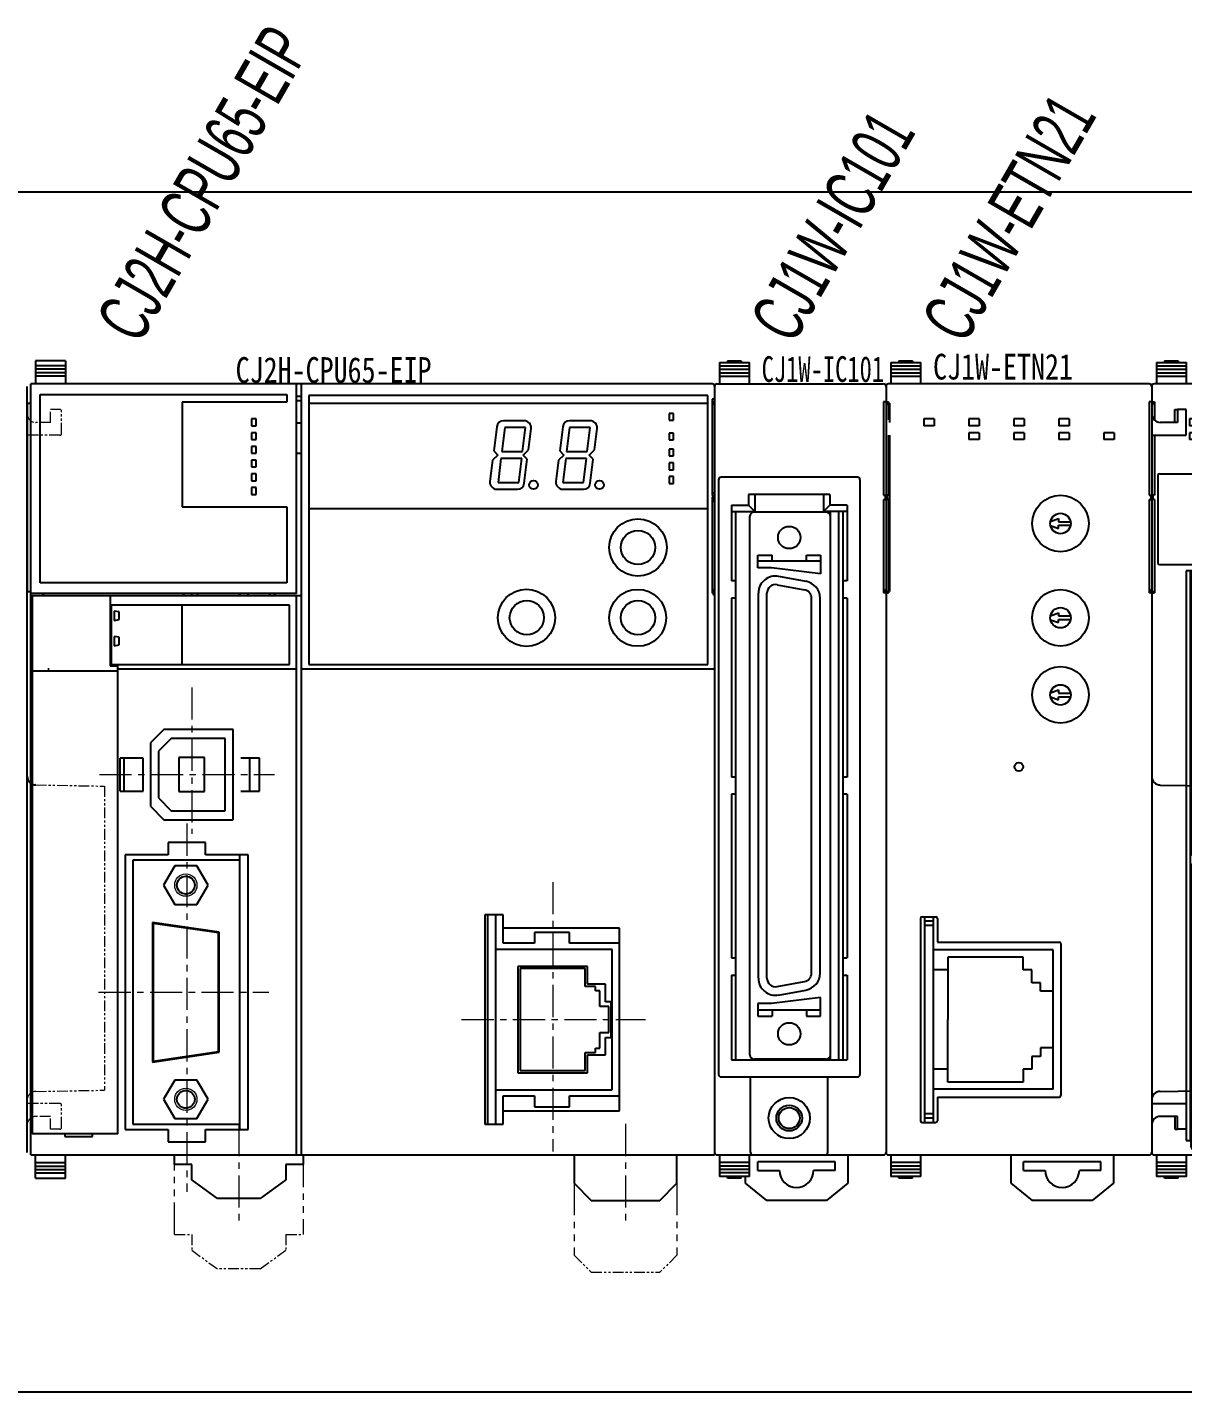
# Model space of a CAD drawing. Header units: millimetres. Extents: x 336 to 12810, y -1577 to 4105.
# Drawn here: x 6367.9 to 6502.8, y 1552.8 to 1712 of the extents above; entities that cross this region are included whole.
import ezdxf
from ezdxf.enums import TextEntityAlignment as Align

# ---------------------------------------------------------------- set-up
doc = ezdxf.new("R2010")
doc.units = ezdxf.units.MM
doc.linetypes.add('CENTER', pattern=[2, 1.25, -0.25, 0.25, -0.25])
doc.linetypes.add('PHANTOM', pattern=[2.5, 1.25, -0.25, 0.25, -0.25, 0.25, -0.25])
doc.layers.add('TEXT', color=2, linetype='Continuous')
doc.layers.add('Z_OM_GAIKEI', color=7, linetype='Continuous')
for name, color, linetype, lineweight in [('Z_OM_CENTER', 2, 'CENTER', 13), ('Z_OM_OUTLINE', 7, 'Continuous', 30), ('Z_OM_PHANTOM', 3, 'PHANTOM', 13), ('Z_OM_THIN_LINE', 2, 'Continuous', 13)]:
    doc.layers.add(name, color=color, linetype=linetype, lineweight=lineweight)
doc.styles.add('ST', font='', dxfattribs={"width": 0.8, "height": 300})
doc.styles.get("Standard").update_dxf_attribs({"font": ''})
doc.styles.add('样式 8', font='arial.ttf', dxfattribs={"width": 0.6, "height": 2.5})
doc.styles.get('ST').set_extended_font_data('SimSun')
doc.styles.get('Standard').set_extended_font_data('SimSun')

# ---------------------------------------------------------------- blocks, each defined once
blk = doc.blocks.new('CJ1W-ETN21')
at = {"layer": 'Z_OM_GAIKEI'}
for p, q in [((0.55, 92.5), (4.05, 92.5)), ((0.55, 92.5), (0.55, 92.1)), ((1.5, 92.7), (1.5, 92.5)), ((1.5, 92.7), (3.1, 92.7)), ((2.1, 92.7), (2.1, 92.5)), ((2.5, 92.7), (2.5, 92.5)), ((3.1, 92.7), (3.1, 92.5)), ((4.05, 92.1), (4.05, 92.5)), ((0.55, 92.1), (4.05, 92.1)), ((0.55, 92.1), (0.55, 91.7)), ((0.55, 91.7), (4.05, 91.7)), ((0.55, 91.7), (0.55, 91.3)), ((0.55, 91.3), (4.05, 91.3)), ((0.55, 91.3), (0.55, 90.9)), ((0.55, 90.9), (4.05, 90.9)), ((0.55, 90.9), (0.55, 90)), ((4.05, 91.7), (4.05, 92.1)), ((4.05, 91.3), (4.05, 91.7)), ((4.05, 90.9), (4.05, 91.3)), ((4.05, 90), (4.05, 90.9)), ((0, 89.7), (0, 0.3)), ((30.7, 90), (0.3, 90)), ((31, 89.7), (31, 0.3)), ((-0.3, 87.9), (-0.3, 77)), ((0, 87.9), (-0.3, 87.9)), ((31.15, 87.9), (31, 87.47)), ((31, 87.9), (31.3, 87.9)), ((31.3, 87.9), (31.3, 85.79)), ((33.7, 85.5), (33.7, 87)), ((33.7, 87), (34, 87)), ((33.7, 87), (34, 87)), ((33.7, 85.5), (33.7, 87)), ((35, 87), (34, 87)), ((35, 87), (34, 87)), ((34, 87), (34, 85.5)), ((34, 87), (34, 85.5)), ((35, 84), (35, 87)), ((35, 84), (35, 87)), ((5.6, 85.9), (4.4, 85.9)), ((4.4, 85.9), (4.4, 85.1)), ((5.6, 85.1), (4.4, 85.1)), ((5.6, 85.9), (5.6, 85.1)), ((10.85, 85.9), (9.65, 85.9)), ((9.65, 85.9), (9.65, 85.1)), ((10.85, 85.1), (9.65, 85.1)), ((10.85, 85.9), (10.85, 85.1)), ((16.1, 85.9), (14.9, 85.9)), ((14.9, 85.9), (14.9, 85.1)), ((16.1, 85.1), (14.9, 85.1)), ((16.1, 85.9), (16.1, 85.1)), ((21.35, 85.9), (20.15, 85.9)), ((20.15, 85.9), (20.15, 85.1)), ((21.35, 85.1), (20.15, 85.1)), ((21.35, 85.9), (21.35, 85.1)), ((34, 85.5), (32, 85.5)), ((34, 85.5), (32, 85.5)), ((10.85, 84.3), (9.65, 84.3)), ((9.65, 84.3), (9.65, 83.5)), ((10.85, 83.5), (9.65, 83.5)), ((10.85, 84.3), (10.85, 83.5)), ((16.1, 84.3), (14.9, 84.3)), ((14.9, 84.3), (14.9, 83.5)), ((16.1, 83.5), (14.9, 83.5)), ((16.1, 84.3), (16.1, 83.5)), ((21.35, 84.3), (20.15, 84.3)), ((20.15, 84.3), (20.15, 83.5)), ((21.35, 83.5), (20.15, 83.5)), ((21.35, 84.3), (21.35, 83.5)), ((26.6, 84.3), (25.4, 84.3)), ((25.4, 84.3), (25.4, 83.5)), ((26.6, 83.5), (25.4, 83.5)), ((26.6, 84.3), (26.6, 83.5)), ((31, 84), (35, 84)), ((31, 84), (35, 84)), ((31.3, 84), (31.3, 77)), ((-0.3, 77), (0, 77)), ((-0.3, 76.5), (-0.3, 65.6)), ((-0.3, 76.5), (0, 76.5)), ((-0.12, 77), (-0.12, 76.5)), ((31.3, 77), (31, 77)), ((31.3, 76.5), (31, 76.5)), ((31.12, 77), (31.12, 76.5)), ((31.3, 76.5), (31.3, 65.6)), ((19.18, 73.94), (20.1, 74.27)), ((19.18, 73.46), (20.1, 73.13)), ((20.1, 74.27), (20.1, 73.91)), ((20.1, 73.91), (21.52, 73.91)), ((20.1, 73.49), (21.52, 73.49)), ((20.1, 73.13), (20.1, 73.49)), ((0, 65.6), (-0.3, 65.6)), ((-0.15, 65.6), (0, 66.03)), ((31.15, 65.6), (31, 66.03)), ((31, 65.6), (31.3, 65.6)), ((19.18, 62.94), (20.1, 63.27)), ((19.18, 62.46), (20.1, 62.13)), ((20.1, 63.27), (20.1, 62.91)), ((20.1, 62.91), (21.52, 62.91)), ((20.1, 62.13), (20.1, 62.49)), ((20.1, 62.49), (21.52, 62.49)), ((19.18, 53.94), (20.1, 54.27)), ((20.1, 54.27), (20.1, 53.91)), ((19.18, 53.46), (20.1, 53.13)), ((20.1, 53.91), (21.52, 53.91)), ((20.1, 53.13), (20.1, 53.49)), ((20.1, 53.49), (21.52, 53.49)), ((31.98, 43.18), (40, 43.04)), ((40, 43.04), (40, 7.56)), ((40, 42.4), (40, 25.3)), ((4, 27.6), (4, 4)), ((4.2, 27.8), (5.8, 27.8)), ((4.5, 27.8), (4.5, 3.8)), ((5.5, 27.3), (4.5, 27.3)), ((5.5, 27.8), (5.5, 3.8)), ((6, 27.6), (6, 24.85)), ((5.5, 26.8), (4.5, 26.8)), ((5.5, 23.93), (5.5, 7.67)), ((19.5, 23.93), (5.5, 23.93)), ((6, 24.85), (20.2, 24.85)), ((19.5, 7.67), (19.5, 23.93)), ((20.4, 24.65), (20.4, 6.95)), ((40, 25.3), (40, 8.2)), ((7.2, 23.1), (7.2, 15.8)), ((16, 23.1), (7.2, 23.1)), ((16, 21.6), (16, 23.1)), ((7.2, 21.6), (5.5, 21.6)), ((17, 21.6), (16, 21.6)), ((17, 20.1), (17, 21.6)), ((18, 20.1), (17, 20.1)), ((18, 19.1), (18, 20.1)), ((19.5, 19.1), (18, 19.1)), ((19.5, 19.1), (18, 19.1)), ((7.2, 8.5), (7.2, 15.8)), ((17, 11.5), (17, 10)), ((18, 11.5), (17, 11.5)), ((19.5, 12.5), (18, 12.5)), ((18, 12.5), (18, 11.5)), ((19.5, 12.5), (18, 12.5)), ((7.2, 10), (5.5, 10)), ((17, 10), (16, 10)), ((16, 10), (16, 8.5)), ((16, 8.5), (7.2, 8.5)), ((19.5, 7.67), (5.5, 7.67)), ((6, 6.75), (20.2, 6.75)), ((6, 6.75), (6, 4)), ((31.98, 7.42), (40, 7.56)), ((5.5, 4.8), (4.5, 4.8)), ((31, 6), (35, 6)), ((31, 6), (35, 6)), ((35, 6), (35, 3)), ((35, 6), (35, 3)), ((4.2, 3.8), (5.8, 3.8)), ((5.5, 4.3), (4.5, 4.3)), ((34, 4.5), (32, 4.5)), ((34, 4.5), (32, 4.5)), ((33.7, 4.5), (33.7, 3)), ((33.7, 4.5), (33.7, 3)), ((34, 3), (34, 4.5)), ((34, 3), (34, 4.5)), ((33.7, 3), (34, 3)), ((33.7, 3), (34, 3)), ((35, 3), (34, 3)), ((35, 3), (34, 3)), ((0.3, 0), (30.7, 0)), ((0.55, 0), (0.55, -0.9)), ((4.05, -0.9), (4.05, 0)), ((14.55, 0), (14.55, -3.3)), ((26.55, 0), (26.55, -3.3)), ((4.05, -0.9), (0.55, -0.9)), ((0.55, -0.9), (0.55, -1.3)), ((4.05, -1.3), (0.55, -1.3)), ((0.55, -1.3), (0.55, -1.7)), ((4.05, -1.3), (4.05, -0.9)), ((4.05, -1.7), (4.05, -1.3)), ((25.05, -0.8), (16.05, -0.8)), ((16.05, -1.8), (16.05, -0.8)), ((25.05, -1.8), (25.05, -0.8)), ((4.05, -1.7), (0.55, -1.7)), ((0.55, -1.7), (0.55, -2.1)), ((4.05, -2.1), (0.55, -2.1)), ((0.55, -2.1), (0.55, -2.5)), ((4.05, -2.5), (0.55, -2.5)), ((1.5, -2.7), (1.5, -2.5)), ((3.1, -2.7), (1.5, -2.7)), ((2.1, -2.7), (2.1, -2.5)), ((2.5, -2.7), (2.5, -2.5)), ((3.1, -2.7), (3.1, -2.5)), ((4.05, -2.1), (4.05, -1.7)), ((4.05, -2.5), (4.05, -2.1)), ((16.05, -1.8), (18.55, -1.8)), ((25.05, -1.8), (22.55, -1.8)), ((14.55, -3.3), (17.05, -5.3)), ((26.55, -3.3), (24.05, -5.3)), ((24.05, -5.3), (17.05, -5.3))]:
    blk.add_line(p, q, dxfattribs=at)
for centre, radius in [((20.35, 73.7), 3.3), ((20.35, 73.7), 1.19), ((20.35, 62.7), 3.3), ((20.35, 62.7), 1.19), ((20.35, 53.7), 3.3), ((20.35, 53.7), 1.19), ((15.5, 45.3), 0.5)]:
    blk.add_circle(centre, radius, dxfattribs=at)
for centre, radius, start, end in [((0.3, 89.7), 0.3, 90, 180), ((30.7, 89.7), 0.3, 0, 90), ((32, 86.5), 1, 180, 270), ((32, 86.5), 1, 180, 270), ((32, 44.18), 1, 180.0001, 269.0001), ((4.2, 27.6), 0.2, 90, 180), ((5.8, 27.6), 0.2, 0, 90), ((20.2, 24.65), 0.2, 0, 90), ((20.2, 6.95), 0.2, 270, 0), ((32, 6.42), 1, 91, 180), ((4.2, 4), 0.2, 180, 270), ((5.8, 4), 0.2, 270, 0), ((32, 3.5), 1, 90, 180), ((32, 3.5), 1, 90, 180), ((0.3, 0.3), 0.3, 180, 270), ((30.7, 0.3), 0.3, 270, 0), ((20.55, -1.8), 2, 180, 0)]:
    blk.add_arc(centre, radius, start, end, dxfattribs=at)
blk = doc.blocks.new('CJ1W-SCU21')
at = {"layer": 'Z_OM_GAIKEI'}
for p, q in [((0.55, 92.55), (4.05, 92.55)), ((0.55, 92.55), (0.55, 92.15)), ((1.5, 92.75), (1.5, 92.55)), ((1.5, 92.75), (3.1, 92.75)), ((2.1, 92.75), (2.1, 92.55)), ((2.5, 92.75), (2.5, 92.55)), ((3.1, 92.75), (3.1, 92.55)), ((4.05, 92.15), (4.05, 92.55)), ((0.55, 92.15), (4.05, 92.15)), ((0.55, 92.15), (0.55, 91.75)), ((0.55, 91.75), (4.05, 91.75)), ((0.55, 91.75), (0.55, 91.35)), ((0.55, 91.35), (4.05, 91.35)), ((0.55, 91.35), (0.55, 90.95)), ((0.55, 90.95), (4.05, 90.95)), ((0.55, 90.95), (0.55, 90.05)), ((4.05, 91.75), (4.05, 92.15)), ((4.05, 91.35), (4.05, 91.75)), ((4.05, 90.95), (4.05, 91.35)), ((4.05, 90.05), (4.05, 90.95)), ((0, 89.75), (0, 0.34)), ((30.7, 90.05), (0.3, 90.05)), ((31, 89.75), (31, 0.35)), ((-0.3, 87.95), (-0.3, 77.05)), ((0, 87.95), (-0.3, 87.95)), ((31.15, 87.95), (31, 87.52)), ((31, 87.95), (31.3, 87.95)), ((31.3, 87.95), (31.3, 85.83)), ((33.7, 85.55), (33.7, 87.05)), ((33.7, 87.05), (34, 87.05)), ((33.7, 87.05), (34, 87.05)), ((33.7, 85.55), (33.7, 87.05)), ((35, 87.05), (34, 87.05)), ((35, 87.05), (34, 87.05)), ((34, 87.05), (34, 85.55)), ((34, 87.05), (34, 85.55)), ((35, 84.05), (35, 87.05)), ((35, 84.05), (35, 87.05)), ((5.6, 85.95), (4.4, 85.95)), ((4.4, 85.95), (4.4, 85.15)), ((5.6, 85.15), (4.4, 85.15)), ((5.6, 85.95), (5.6, 85.15)), ((10.85, 85.95), (9.65, 85.95)), ((9.65, 85.95), (9.65, 85.15)), ((10.85, 85.15), (9.65, 85.15)), ((10.85, 85.95), (10.85, 85.15)), ((16.1, 85.95), (14.9, 85.95)), ((14.9, 85.95), (14.9, 85.15)), ((16.1, 85.15), (14.9, 85.15)), ((16.1, 85.95), (16.1, 85.15)), ((21.35, 85.95), (20.15, 85.95)), ((20.15, 85.95), (20.15, 85.15)), ((21.35, 85.15), (20.15, 85.15)), ((21.35, 85.95), (21.35, 85.15)), ((26.6, 85.95), (25.4, 85.95)), ((25.4, 85.95), (25.4, 85.15)), ((26.6, 85.15), (25.4, 85.15)), ((26.6, 85.95), (26.6, 85.15)), ((34, 85.55), (32, 85.55)), ((34, 85.55), (32, 85.55)), ((5.6, 84.35), (4.4, 84.35)), ((4.4, 84.35), (4.4, 83.55)), ((5.6, 83.55), (4.4, 83.55)), ((5.6, 84.35), (5.6, 83.55)), ((10.85, 84.35), (9.65, 84.35)), ((9.65, 84.35), (9.65, 83.55)), ((10.85, 83.55), (9.65, 83.55)), ((10.85, 84.35), (10.85, 83.55)), ((16.1, 84.35), (14.9, 84.35)), ((14.9, 84.35), (14.9, 83.55)), ((16.1, 83.55), (14.9, 83.55)), ((16.1, 84.35), (16.1, 83.55)), ((21.35, 84.35), (20.15, 84.35)), ((20.15, 84.35), (20.15, 83.55)), ((21.35, 83.55), (20.15, 83.55)), ((21.35, 84.35), (21.35, 83.55)), ((31, 84.05), (35, 84.05)), ((31, 84.05), (35, 84.05)), ((31.3, 84.05), (31.3, 77.05)), ((0.7, 79.35), (0.7, 69.15)), ((0.9, 79.55), (16.1, 79.55)), ((5.65, 78.85), (12.35, 78.85)), ((5.65, 78.85), (5.65, 75.05)), ((6, 78.42), (5.65, 78.42)), ((6, 78.85), (6, 78.42)), ((6.5, 78.85), (6.5, 76.94)), ((11.5, 78.85), (11.5, 76.94)), ((12, 77.95), (12, 78.85)), ((12.35, 78.85), (12.35, 75.05)), ((16.3, 79.35), (16.3, 69.37)), ((-0.3, 77.05), (0, 77.05)), ((-0.3, 76.55), (-0.3, 65.65)), ((-0.3, 76.55), (0, 76.55)), ((-0.12, 77.05), (-0.12, 76.55)), ((6, 78.02), (5.65, 78.02)), ((6, 77.95), (5.65, 77.95)), ((6, 78.02), (6, 77.95)), ((6.25, 77.95), (6, 77.95)), ((6.25, 77.95), (6.25, 76.94)), ((6.25, 76.94), (6.25, 75.95)), ((6.5, 76.94), (6.5, 75.05)), ((7.95, 77.9), (9, 77.9)), ((9, 76.94), (8.9, 76.94)), ((10.98, 77.2), (10.75, 77.2)), ((10.75, 77.2), (10.75, 76.94)), ((10.75, 76.94), (10.75, 76.7)), ((10.98, 76.7), (10.75, 76.7)), ((11.5, 76.94), (11.5, 75.05)), ((12, 77.95), (11.75, 77.95)), ((11.75, 76.94), (11.75, 77.95)), ((11.75, 75.95), (11.75, 76.94)), ((12.35, 77.95), (12, 77.95)), ((31.3, 77.05), (31, 77.05)), ((31.3, 76.55), (31, 76.55)), ((31.12, 77.05), (31.12, 76.55)), ((31.3, 76.55), (31.3, 65.65)), ((6, 75.95), (5.65, 75.95)), ((6, 75.88), (5.65, 75.88)), ((6, 75.48), (5.65, 75.48)), ((5.65, 75.05), (12.35, 75.05)), ((6, 75.95), (6, 75.88)), ((6.25, 75.95), (6, 75.95)), ((6, 75.48), (6, 75.05)), ((7.95, 76), (7.96, 76)), ((7.96, 76), (9, 76)), ((12, 75.95), (11.75, 75.95)), ((12, 75.05), (12, 75.95)), ((12.35, 75.95), (12, 75.95)), ((19.18, 73.98), (20.1, 74.32)), ((19.18, 73.51), (20.1, 73.17)), ((20.1, 74.32), (20.1, 73.95)), ((20.1, 73.95), (21.52, 73.95)), ((20.1, 73.54), (21.52, 73.54)), ((20.1, 73.17), (20.1, 73.54)), ((5.65, 72.75), (5.65, 68.38)), ((5.65, 72.75), (12.35, 72.75)), ((6, 72.32), (5.65, 72.32)), ((6, 71.92), (5.65, 71.92)), ((6, 71.85), (5.65, 71.85)), ((6, 72.75), (6, 72.32)), ((6, 71.92), (6, 71.85)), ((6.25, 71.85), (6, 71.85)), ((6.25, 71.85), (6.25, 70.84)), ((6.5, 72.75), (6.5, 70.84)), ((7.95, 71.8), (9, 71.8)), ((11.5, 72.75), (11.5, 70.84)), ((12, 71.85), (11.75, 71.85)), ((11.75, 70.84), (11.75, 71.85)), ((12, 71.85), (12, 72.75)), ((12.35, 71.85), (12, 71.85)), ((12.35, 72.75), (12.35, 69.05)), ((6.25, 70.84), (6.25, 69.85)), ((6.5, 70.84), (6.5, 68.6)), ((10.98, 71.1), (10.75, 71.1)), ((10.75, 71.1), (10.75, 70.84)), ((10.75, 70.84), (10.75, 70.6)), ((10.98, 70.6), (10.75, 70.6)), ((11.5, 70.84), (11.5, 68.6)), ((11.75, 69.85), (11.75, 70.84)), ((0.9, 68.95), (5.65, 68.95)), ((6, 69.85), (5.65, 69.85)), ((6, 69.78), (5.65, 69.78)), ((6, 69.38), (5.65, 69.38)), ((6, 68.6), (5.65, 68.6)), ((6, 69.85), (6, 69.78)), ((6.25, 69.85), (6, 69.85)), ((6, 69.38), (6, 68.6)), ((6, 68.6), (6, 68.38)), ((9, 68.6), (6.5, 68.6)), ((7.95, 69.9), (7.96, 69.9)), ((7.96, 69.9), (9, 69.9)), ((9, 68.85), (9, 68.6)), ((11.5, 68.6), (9, 68.6)), ((11.77, 69.85), (11.75, 69.85)), ((12, 69.85), (11.77, 69.85)), ((12, 68.6), (12, 69.85)), ((12.35, 69.85), (12, 69.85)), ((12.32, 68.6), (12, 68.6)), ((12, 68.38), (12, 68.6)), ((12.32, 68.88), (12.32, 68.38)), ((12.81, 69.37), (18.46, 69.37)), ((16.3, 69.55), (23, 69.55)), ((18.95, 68.88), (18.95, 51.16)), ((23, 69.55), (23, 66.45)), ((4, 68.24), (4, 1.74)), ((4.7, 68.24), (4, 68.24)), ((4.5, 68.24), (4.5, 1.74)), ((4.55, 67.89), (4.55, 35.41)), ((5.04, 68.38), (12.32, 68.38)), ((18.95, 68.24), (19.1, 68.24)), ((19.1, 68.24), (19.1, 50.8)), ((0, 65.65), (-0.3, 65.65)), ((-0.15, 65.65), (0, 66.08)), ((31.15, 65.65), (31, 66.08)), ((31, 65.65), (31.3, 65.65)), ((21.95, 57.39), (23.93, 57.39)), ((21.45, 52.44), (21.45, 56.9)), ((24.42, 56.9), (24.42, 52.44)), ((23.43, 52.44), (21.45, 52.44)), ((22.34, 50.66), (22.34, 52.44)), ((24.42, 52.44), (23.43, 52.44)), ((23.53, 52.44), (23.53, 49.67)), ((19.1, 49.53), (19.1, 35.94)), ((19.45, 50.66), (24.42, 50.66)), ((19.45, 49.67), (23.53, 49.67)), ((21.45, 49.67), (21.45, 49.18)), ((24.42, 49.18), (24.42, 50.66)), ((18.95, 49.18), (18.95, 36.4)), ((21.95, 48.68), (23.93, 48.68)), ((31.98, 43.23), (40, 43.09)), ((40, 43.09), (40, 7.6)), ((40, 42.45), (40, 25.35)), ((11.18, 35.91), (18.46, 35.91)), ((11.18, 35.91), (11.18, 35.41)), ((12.81, 35.07), (18.46, 35.07)), ((18.64, 35.94), (19.1, 35.94)), ((4.55, 33.59), (4.55, 1.11)), ((5.04, 34.92), (10.69, 34.92)), ((5.04, 34.08), (12.32, 34.08)), ((5.5, 34.92), (5.5, 34.08)), ((6, 34.92), (6, 34.08)), ((12.32, 34.58), (12.32, 34.08)), ((18.95, 34.58), (18.95, 16.86)), ((18.95, 33.94), (19.1, 33.94)), ((19.1, 33.94), (19.1, 16.5)), ((40, 25.35), (40, 8.25)), ((21.45, 18.14), (21.45, 22.6)), ((21.95, 23.09), (23.93, 23.09)), ((24.42, 22.6), (24.42, 18.14)), ((23.43, 18.14), (21.45, 18.14)), ((22.34, 16.36), (22.34, 18.14)), ((24.42, 18.14), (23.43, 18.14)), ((23.53, 18.14), (23.53, 15.37)), ((19.45, 16.36), (24.42, 16.36)), ((24.42, 14.88), (24.42, 16.36)), ((18.95, 14.88), (18.95, 2.1)), ((19.1, 15.23), (19.1, 1.74)), ((19.45, 15.37), (23.53, 15.37)), ((21.45, 15.37), (21.45, 14.88)), ((21.95, 14.38), (23.93, 14.38)), ((31.98, 7.46), (40, 7.6)), ((31, 6.05), (35, 6.05)), ((31, 6.05), (35, 6.05)), ((35, 6.05), (35, 3.05)), ((35, 6.05), (35, 3.05)), ((34, 4.55), (32, 4.55)), ((34, 4.55), (32, 4.55)), ((33.7, 4.55), (33.7, 3.05)), ((33.7, 4.55), (33.7, 3.05)), ((34, 3.05), (34, 4.55)), ((34, 3.05), (34, 4.55)), ((4, 1.74), (4.55, 1.74)), ((11.18, 1.61), (18.46, 1.61)), ((11.18, 1.61), (11.18, 1.11)), ((18.8, 1.74), (19.1, 1.74)), ((33.7, 3.05), (34, 3.05)), ((33.7, 3.05), (34, 3.05)), ((35, 3.05), (34, 3.05)), ((35, 3.05), (34, 3.05)), ((0.3, 0.05), (30.7, 0.05)), ((0.55, 0.05), (0.55, -0.85)), ((4.05, -0.85), (4.05, 0.05)), ((5.04, 0.62), (10.69, 0.62)), ((14.55, 0.05), (14.55, -3.25)), ((26.55, 0.05), (26.55, -3.25)), ((4.05, -0.85), (0.55, -0.85)), ((0.55, -0.85), (0.55, -1.25)), ((4.05, -1.25), (0.55, -1.25)), ((0.55, -1.25), (0.55, -1.65)), ((4.05, -1.25), (4.05, -0.85)), ((4.05, -1.65), (4.05, -1.25)), ((25.05, -0.75), (16.05, -0.75)), ((16.05, -1.75), (16.05, -0.75)), ((16.05, -0.75), (16.21, -0.91)), ((16.21, -0.91), (16.21, -1.6)), ((16.21, -0.91), (24.89, -0.91)), ((25.05, -0.75), (24.89, -0.91)), ((24.89, -0.91), (24.89, -1.6)), ((25.05, -1.75), (25.05, -0.75)), ((4.05, -1.65), (0.55, -1.65)), ((0.55, -1.65), (0.55, -2.05)), ((4.05, -2.05), (0.55, -2.05)), ((0.55, -2.05), (0.55, -2.45)), ((4.05, -2.45), (0.55, -2.45)), ((1.5, -2.65), (1.5, -2.45)), ((3.1, -2.65), (1.5, -2.65)), ((2.1, -2.65), (2.1, -2.45)), ((2.5, -2.65), (2.5, -2.45)), ((3.1, -2.65), (3.1, -2.45)), ((4.05, -2.05), (4.05, -1.65)), ((4.05, -2.45), (4.05, -2.05)), ((16.05, -1.75), (16.21, -1.6)), ((16.05, -1.75), (18.55, -1.75)), ((16.21, -1.6), (18.71, -1.6)), ((18.55, -1.75), (18.71, -1.6)), ((18.71, -1.6), (18.71, -1.78)), ((22.39, -1.6), (22.39, -1.78)), ((24.89, -1.6), (22.39, -1.6)), ((22.55, -1.75), (22.39, -1.6)), ((25.05, -1.75), (22.55, -1.75)), ((25.05, -1.75), (24.89, -1.6)), ((14.55, -3.25), (17.05, -5.25)), ((26.55, -3.25), (24.05, -5.25)), ((24.05, -5.25), (17.05, -5.25))]:
    blk.add_line(p, q, dxfattribs=at)
for centre, radius in [((20.35, 73.74), 3.3), ((20.35, 73.74), 1.19), ((15.5, 45.35), 0.5)]:
    blk.add_circle(centre, radius, dxfattribs=at)
for centre, radius, start, end in [((0.3, 89.75), 0.3, 90, 180), ((30.7, 89.75), 0.3, 0, 90), ((32, 86.55), 1, 180, 270), ((32, 86.55), 1, 180, 270), ((0.9, 79.35), 0.2, 90, 180), ((9, 76.95), 2, 108.1926, 180), ((9, 76.95), 2, 7.1808, 71.8074), ((16.1, 79.35), 0.2, 0, 90), ((7.95, 76.95), 0.95, 90, 180), ((9, 76.95), 2, 180, 251.8018), ((7.95, 76.95), 0.95, 180, 270.7955), ((7.95, 76.95), 0.95, 0, 90), ((7.95, 76.95), 0.95, 270.7955, 0), ((9, 76.95), 0.95, 359.8785, 90), ((9, 76.95), 0.95, 270, 359.8785), ((9, 76.95), 2, 288.1982, 352.8192), ((9, 70.85), 2, 108.1926, 180), ((7.95, 70.85), 0.95, 90, 180), ((7.95, 70.85), 0.95, 0, 90), ((9, 70.85), 0.95, 359.8785, 90), ((9, 70.85), 2, 7.1808, 71.8074), ((9, 70.85), 2, 180, 270), ((7.95, 70.85), 0.95, 180, 270.4593), ((7.95, 70.85), 0.95, 270.4593, 0), ((9, 70.85), 0.95, 270, 359.8785), ((9, 70.85), 2, 270, 352.8192), ((0.9, 69.15), 0.2, 180, 270), ((12.81, 68.88), 0.495, 90, 180), ((18.46, 68.88), 0.495, 0, 90), ((5.04, 67.89), 0.495, 90, 180), ((21.95, 56.9), 0.495, 90, 180), ((23.93, 56.9), 0.495, 0, 90), ((19.45, 51.16), 0.495, 180, 270), ((19.45, 49.18), 0.495, 90, 180), ((21.95, 49.18), 0.495, 180, 270), ((23.93, 49.18), 0.495, 270, 0), ((32, 44.23), 1, 180.0001, 269.0001), ((5.04, 35.41), 0.495, 180, 270), ((10.69, 35.41), 0.495, 270, 0), ((12.81, 34.58), 0.495, 90, 180), ((18.46, 36.4), 0.495, 270, 0), ((18.46, 34.58), 0.495, 0, 90), ((5.04, 33.59), 0.495, 90, 180), ((21.95, 22.6), 0.495, 90, 180), ((23.93, 22.6), 0.495, 0, 90), ((19.45, 16.86), 0.495, 180, 270), ((19.45, 14.88), 0.495, 90, 180), ((21.95, 14.88), 0.495, 180, 270), ((23.93, 14.88), 0.495, 270, 0), ((32, 6.46), 1, 91, 180), ((32, 3.55), 1, 90, 180), ((32, 3.55), 1, 90, 180), ((18.46, 2.1), 0.495, 270, 0), ((0.3, 0.35), 0.3, 180, 270), ((5.04, 1.11), 0.495, 180, 270), ((10.69, 1.11), 0.495, 270, 0), ((30.7, 0.35), 0.3, 270, 0), ((20.55, -1.75), 2, 180, 0), ((20.55, -1.75), 1.84, 180.8833, 0)]:
    blk.add_arc(centre, radius, start, end, dxfattribs=at)

msp = doc.modelspace()

# ---------------------------------------------------------------- linework, layer by layer
for p, q in [((7328.84, 1692.792), (6268.84, 1692.792)), ((6447.899, 1670.43), (6368.344, 1670.43)), ((6369.444, 1669.19), (6398.244, 1669.19)), ((6398.244, 1669.19), (6398.244, 1668.29)), ((6399.344, 1645.95), (6399.344, 1670.43)), ((6400.794, 1669.08), (6400.794, 1637.68)), ((6447.344, 1669.08), (6400.794, 1669.08)), ((6447.344, 1637.68), (6447.344, 1669.08)), ((6386.004, 1668.29), (6386.004, 1656.09)), ((6398.244, 1668.29), (6386.004, 1668.29)), ((6399.344, 1668.98), (6399.944, 1668.98)), ((6399.944, 1668.43), (6399.344, 1668.43)), ((6400.794, 1668.18), (6447.344, 1668.18)), ((6468.544, 1668.18), (6468.144, 1668.18)), ((6468.544, 1668.18), (6468.544, 1665.93)), ((6394.094, 1666.33), (6394.094, 1665.53)), ((6394.644, 1666.33), (6394.094, 1666.33)), ((6394.644, 1665.53), (6394.644, 1666.33)), ((6399.944, 1665.83), (6399.344, 1665.83)), ((6425.922, 1666.12), (6423.504, 1666.12)), ((6433.622, 1666.12), (6431.204, 1666.12)), ((6442.844, 1666.96), (6442.844, 1666.21)), ((6443.344, 1666.96), (6442.844, 1666.96)), ((6442.844, 1666.21), (6443.344, 1666.21)), ((6443.344, 1666.21), (6443.344, 1666.96)), ((6394.094, 1665.53), (6394.644, 1665.53)), ((6394.094, 1664.73), (6394.094, 1663.93)), ((6394.644, 1664.73), (6394.094, 1664.73)), ((6394.644, 1663.93), (6394.644, 1664.73)), ((6422.71, 1665.418), (6422.364, 1662.599)), ((6423.655, 1665.32), (6423.311, 1662.52)), ((6426.073, 1665.32), (6423.655, 1665.32)), ((6425.729, 1662.52), (6426.073, 1665.32)), ((6426.41, 1662.733), (6426.716, 1665.223)), ((6430.41, 1665.418), (6430.064, 1662.599)), ((6431.204, 1665.32), (6430.86, 1662.52)), ((6433.622, 1665.32), (6431.204, 1665.32)), ((6433.278, 1662.52), (6433.622, 1665.32)), ((6434.11, 1662.733), (6434.416, 1665.223)), ((6442.844, 1664.66), (6442.844, 1663.91)), ((6443.344, 1664.66), (6442.844, 1664.66)), ((6443.344, 1663.91), (6443.344, 1664.66)), ((6468.544, 1664.43), (6468.544, 1646.18)), ((6394.094, 1663.93), (6394.644, 1663.93)), ((6394.094, 1663.13), (6394.094, 1662.33)), ((6394.644, 1663.13), (6394.094, 1663.13)), ((6394.644, 1662.33), (6394.644, 1663.13)), ((6425.798, 1662.12), (6426.41, 1662.733)), ((6433.498, 1662.12), (6434.11, 1662.733)), ((6442.844, 1663.91), (6443.344, 1663.91)), ((6443.344, 1662.81), (6442.844, 1662.81)), ((6442.844, 1662.81), (6442.844, 1662.01)), ((6443.344, 1662.01), (6443.344, 1662.81)), ((6394.094, 1662.33), (6394.644, 1662.33)), ((6394.094, 1661.53), (6394.094, 1660.73)), ((6394.644, 1661.53), (6394.094, 1661.53)), ((6394.644, 1660.73), (6394.644, 1661.53)), ((6399.344, 1662.33), (6399.944, 1662.33)), ((6422.23, 1661.508), (6421.924, 1659.018)), ((6422.842, 1662.12), (6422.23, 1661.508)), ((6422.364, 1662.599), (6422.842, 1662.12)), ((6423.213, 1661.72), (6422.869, 1658.92)), ((6425.631, 1661.72), (6423.213, 1661.72)), ((6423.311, 1662.52), (6425.729, 1662.52)), ((6425.287, 1658.92), (6425.631, 1661.72)), ((6426.276, 1661.642), (6425.798, 1662.12)), ((6425.93, 1658.823), (6426.276, 1661.642)), ((6429.93, 1661.508), (6429.624, 1659.018)), ((6430.542, 1662.12), (6429.93, 1661.508)), ((6430.064, 1662.599), (6430.542, 1662.12)), ((6430.762, 1661.72), (6430.418, 1658.92)), ((6433.18, 1661.72), (6430.762, 1661.72)), ((6430.86, 1662.52), (6433.278, 1662.52)), ((6432.836, 1658.92), (6433.18, 1661.72)), ((6433.976, 1661.642), (6433.498, 1662.12)), ((6433.63, 1658.823), (6433.976, 1661.642)), ((6442.844, 1662.01), (6443.344, 1662.01)), ((6443.344, 1661.21), (6442.844, 1661.21)), ((6442.844, 1661.21), (6442.844, 1660.41)), ((6443.344, 1660.41), (6443.344, 1661.21)), ((6394.094, 1660.73), (6394.644, 1660.73)), ((6394.094, 1659.93), (6394.094, 1659.13)), ((6394.644, 1659.93), (6394.094, 1659.93)), ((6394.644, 1659.13), (6394.644, 1659.93)), ((6442.844, 1660.41), (6443.344, 1660.41)), ((6443.344, 1659.61), (6442.844, 1659.61)), ((6442.844, 1659.61), (6442.844, 1658.81)), ((6443.344, 1658.81), (6443.344, 1659.61)), ((6394.094, 1659.13), (6394.644, 1659.13)), ((6394.094, 1658.33), (6394.094, 1657.53)), ((6394.644, 1658.33), (6394.094, 1658.33)), ((6394.644, 1657.53), (6394.644, 1658.33)), ((6422.718, 1658.12), (6425.136, 1658.12)), ((6422.869, 1658.92), (6425.287, 1658.92)), ((6430.418, 1658.92), (6432.836, 1658.92)), ((6430.418, 1658.12), (6432.836, 1658.12)), ((6442.844, 1658.81), (6443.344, 1658.81)), ((6394.094, 1657.53), (6394.644, 1657.53)), ((6386.004, 1656.09), (6398.244, 1656.09)), ((6398.244, 1656.09), (6398.244, 1647.19)), ((6447.344, 1655.85), (6400.794, 1655.85)), ((6398.244, 1647.19), (6369.444, 1647.19)), ((6399.344, 1645.95), (6368.344, 1645.95)), ((6368.344, 1645.73), (6399.944, 1645.73)), ((6377.604, 1645.73), (6377.604, 1637.5)), ((6386.156, 1645.95), (6386.156, 1645.73)), ((6387.156, 1645.73), (6387.156, 1645.95)), ((6387.806, 1645.95), (6387.806, 1645.73)), ((6392.706, 1645.95), (6392.706, 1645.73)), ((6393.706, 1645.73), (6393.706, 1645.95)), ((6396.194, 1645.95), (6396.194, 1645.73)), ((6396.816, 1645.73), (6396.816, 1645.95)), ((6468.544, 1646.18), (6468.144, 1646.18)), ((6398.524, 1644.58), (6377.744, 1644.58)), ((6377.744, 1644.58), (6377.744, 1637.68)), ((6378.644, 1643.81), (6378.094, 1643.91)), ((6378.094, 1643.91), (6378.094, 1642.81)), ((6378.644, 1642.91), (6378.644, 1643.81)), ((6385.994, 1644.58), (6385.994, 1637.68)), ((6398.524, 1637.68), (6398.524, 1644.58)), ((6378.094, 1642.81), (6378.644, 1642.91)), ((6378.094, 1640.95), (6378.094, 1639.85)), ((6378.644, 1640.85), (6378.094, 1640.95)), ((6378.644, 1639.95), (6378.644, 1640.85)), ((6377.663, 1640.295), (6377.604, 1640.295)), ((6378.094, 1639.85), (6378.644, 1639.95)), ((6377.604, 1637.5), (6378.504, 1637.5)), ((6377.744, 1637.68), (6398.524, 1637.68)), ((6378.504, 1637.18), (6399.33, 1637.18)), ((6399.944, 1637.18), (6448.144, 1637.18)), ((6400.794, 1637.68), (6447.344, 1637.68)), ((6378.504, 1636.88), (6368.504, 1636.88)), ((6383.889, 1630.105), (6382.319, 1628.535)), ((6391.969, 1630.105), (6383.889, 1630.105)), ((6391.969, 1619.555), (6391.969, 1630.105)), ((6382.319, 1628.535), (6382.319, 1621.125)), ((6384.739, 1629.055), (6383.239, 1627.555)), ((6391.019, 1629.055), (6384.739, 1629.055)), ((6391.019, 1620.605), (6391.019, 1629.055)), ((6381.469, 1626.755), (6378.769, 1626.755)), ((6378.769, 1622.905), (6378.769, 1626.755)), ((6379.258, 1622.905), (6379.258, 1626.755)), ((6381.469, 1622.905), (6381.469, 1626.755)), ((6383.239, 1627.555), (6383.239, 1622.105)), ((6385.629, 1626.835), (6385.629, 1622.835)), ((6388.629, 1626.835), (6385.629, 1626.835)), ((6388.629, 1622.835), (6388.629, 1626.835)), ((6395.019, 1626.755), (6392.869, 1626.755)), ((6393.869, 1626.755), (6393.869, 1622.905)), ((6395.019, 1622.905), (6395.019, 1626.755)), ((6378.769, 1622.905), (6381.469, 1622.905)), ((6385.629, 1622.835), (6388.629, 1622.835)), ((6392.869, 1622.905), (6395.019, 1622.905)), ((6383.239, 1622.105), (6384.739, 1620.605)), ((6382.319, 1621.125), (6383.889, 1619.555)), ((6384.739, 1620.605), (6391.019, 1620.605)), ((6383.889, 1619.555), (6391.969, 1619.555)), ((6388.719, 1616.9), (6384.369, 1616.9)), ((6384.369, 1616.9), (6384.369, 1615.45)), ((6388.719, 1615.45), (6388.719, 1616.9)), ((6384.369, 1615.45), (6379.369, 1615.45)), ((6393.719, 1615.45), (6388.719, 1615.45)), ((6392.719, 1614.82), (6380.269, 1614.82)), ((6385.14, 1614.17), (6383.841, 1611.92)), ((6387.738, 1614.17), (6385.14, 1614.17)), ((6389.037, 1611.92), (6387.738, 1614.17)), ((6383.841, 1611.92), (6385.14, 1609.67)), ((6387.738, 1609.67), (6389.037, 1611.92)), ((6385.14, 1609.67), (6387.738, 1609.67)), ((6382.539, 1607.57), (6382.539, 1591.27)), ((6390.339, 1606.42), (6382.539, 1607.57)), ((6382.639, 1607.455), (6382.639, 1591.386)), ((6390.239, 1606.334), (6382.639, 1607.455)), ((6390.239, 1592.507), (6390.239, 1606.334)), ((6390.339, 1592.42), (6390.339, 1606.42)), ((6382.539, 1591.27), (6390.339, 1592.42)), ((6382.639, 1591.386), (6390.239, 1592.507)), ((6268.84, 1552.792), (7328.84, 1552.792))]:
    msp.add_line(p, q)
for centre, radius in [((6427.005, 1658.626), 0.505), ((6434.717, 1658.626), 0.505), ((6439.194, 1651.33), 3.35), ((6439.194, 1651.33), 2), ((6426.193, 1643.123), 3.333), ((6426.224, 1643.13), 2), ((6439.168, 1643.119), 3.322), ((6439.194, 1643.13), 2), ((6386.439, 1611.92), 1.04), ((6386.439, 1586.92), 1.04)]:
    msp.add_circle(centre, radius)
for centre, radius, start, end in [((6423.504, 1665.32), 0.8, 90, 172.99994), ((6425.922, 1665.32), 0.8, 353.00017, 90), ((6431.204, 1665.32), 0.8, 90, 172.99994), ((6433.622, 1665.32), 0.8, 353.00017, 90), ((6422.744, 1658.943), 0.824, 174.82086, 268.17904), ((6425.155, 1658.899), 0.779, 268.63518, 354.3651), ((6430.444, 1658.943), 0.824, 174.82086, 268.17904), ((6432.855, 1658.899), 0.779, 268.63518, 354.3651)]:
    msp.add_arc(centre, radius, start, end)
at = {"layer": 'Z_OM_CENTER', "ltscale": 3}
for p, q in [((6387.144, 1634.996), (6387.144, 1617.896)), ((6376.371, 1624.83), (6396.804, 1624.83)), ((6386.544, 1619.103), (6386.544, 1576.132)), ((6429.244, 1612.27), (6429.244, 1580.836)), ((6376.262, 1599.43), (6396.112, 1599.43)), ((6418.613, 1596.23), (6440.055, 1596.23)), ((6392.624, 1584.04), (6392.624, 1572.563)), ((6437.744, 1584.04), (6437.744, 1572.563))]:
    msp.add_line(p, q, dxfattribs=at)
at = {"layer": 'Z_OM_GAIKEI'}
for p, q in [((6372.394, 1673.13), (6368.894, 1673.13)), ((6368.894, 1673.13), (6368.894, 1670.43)), ((6372.394, 1672.53), (6368.894, 1672.53)), ((6372.394, 1673.13), (6372.394, 1670.43)), ((6448.694, 1672.93), (6452.194, 1672.93)), ((6448.694, 1672.93), (6448.694, 1672.53)), ((6448.694, 1672.53), (6452.194, 1672.53)), ((6448.694, 1672.53), (6448.694, 1672.13)), ((6449.644, 1673.13), (6449.644, 1672.93)), ((6449.644, 1673.13), (6451.244, 1673.13)), ((6450.244, 1673.13), (6450.244, 1672.93)), ((6450.644, 1673.13), (6450.644, 1672.93)), ((6451.244, 1673.13), (6451.244, 1672.93)), ((6452.194, 1672.53), (6452.194, 1672.93)), ((6452.194, 1672.13), (6452.194, 1672.53)), ((6372.394, 1672.13), (6368.894, 1672.13)), ((6372.394, 1671.73), (6368.894, 1671.73)), ((6372.394, 1671.33), (6368.894, 1671.33)), ((6448.694, 1672.13), (6452.194, 1672.13)), ((6448.694, 1672.13), (6448.694, 1671.73)), ((6448.694, 1671.73), (6452.194, 1671.73)), ((6448.694, 1671.73), (6448.694, 1671.33)), ((6448.694, 1671.33), (6452.194, 1671.33)), ((6448.694, 1671.33), (6448.694, 1670.43)), ((6452.194, 1671.73), (6452.194, 1672.13)), ((6452.194, 1671.33), (6452.194, 1671.73)), ((6452.194, 1670.43), (6452.194, 1671.33)), ((6367.944, 1580.73), (6367.944, 1670.13)), ((6368.344, 1580.43), (6368.344, 1670.43)), ((6369.444, 1647.19), (6369.444, 1669.19)), ((6399.944, 1580.43), (6399.944, 1670.43)), ((6448.144, 1670.13), (6448.144, 1580.73)), ((6448.144, 1669.807), (6448.144, 1580.43)), ((6448.444, 1670.43), (6467.844, 1670.43)), ((6468.144, 1670.13), (6468.144, 1580.73)), ((6367.944, 1668.18), (6367.944, 1646.18)), ((6367.944, 1668.18), (6368.344, 1668.18)), ((6447.844, 1668.628), (6447.844, 1657.728)), ((6448.147, 1668.628), (6447.844, 1668.628)), ((6448.144, 1668.305), (6447.844, 1668.305)), ((6447.844, 1668.305), (6447.844, 1657.408)), ((6447.993, 1668.33), (6448.144, 1667.9)), ((6468.141, 1668.33), (6468.444, 1668.33)), ((6468.295, 1668.33), (6468.144, 1667.9)), ((6468.444, 1668.33), (6468.444, 1666.216)), ((6468.444, 1664.43), (6468.444, 1657.43)), ((6464.794, 1659.531), (6448.894, 1659.531)), ((6448.594, 1659.231), (6448.594, 1589.83)), ((6465.094, 1659.231), (6465.094, 1589.83)), ((6447.844, 1657.728), (6448.144, 1657.728)), ((6447.844, 1657.408), (6448.144, 1657.408)), ((6447.844, 1657.228), (6447.844, 1646.328)), ((6447.844, 1657.228), (6448.144, 1657.228)), ((6447.844, 1656.908), (6448.144, 1656.908)), ((6447.844, 1656.908), (6447.844, 1646.011)), ((6448.02, 1657.43), (6448.02, 1656.93)), ((6448.02, 1657.111), (6448.02, 1656.611)), ((6450.094, 1656.281), (6450.094, 1647.43)), ((6450.094, 1656.281), (6452.094, 1656.281)), ((6461.594, 1657.531), (6452.094, 1657.531)), ((6452.094, 1657.531), (6452.094, 1656.281)), ((6452.844, 1655.531), (6452.094, 1656.28)), ((6452.844, 1657.531), (6452.844, 1655.531)), ((6460.844, 1657.531), (6460.844, 1655.531)), ((6460.844, 1655.531), (6461.594, 1656.281)), ((6461.594, 1657.531), (6461.594, 1656.281)), ((6463.594, 1656.281), (6461.594, 1656.281)), ((6463.594, 1656.281), (6463.594, 1647.43)), ((6468.444, 1657.43), (6468.144, 1657.43)), ((6468.444, 1656.93), (6468.144, 1656.93)), ((6468.268, 1657.43), (6468.268, 1656.93)), ((6468.444, 1656.93), (6468.444, 1646.03)), ((6450.094, 1655.531), (6452.844, 1655.531)), ((6450.594, 1655.531), (6450.594, 1591.53)), ((6452.244, 1592.115), (6452.244, 1654.945)), ((6461.144, 1655.445), (6452.744, 1655.445)), ((6463.594, 1655.531), (6460.844, 1655.531)), ((6461.644, 1591.53), (6461.644, 1655.531)), ((6461.644, 1592.115), (6461.644, 1654.945)), ((6462.644, 1591.53), (6462.644, 1655.531)), ((6463.094, 1655.531), (6463.094, 1591.53)), ((6453.194, 1648.948), (6453.194, 1650.42)), ((6453.194, 1650.42), (6454.844, 1650.42)), ((6454.844, 1649.72), (6454.844, 1650.42)), ((6458.844, 1649.72), (6458.844, 1650.42)), ((6458.844, 1650.42), (6460.494, 1650.42)), ((6460.494, 1650.42), (6460.494, 1648.272)), ((6460.494, 1649.72), (6453.194, 1649.72)), ((6454.775, 1648.948), (6453.194, 1648.948)), ((6460.494, 1648.272), (6454.775, 1648.948)), ((6450.594, 1647.43), (6450.094, 1647.43)), ((6450.594, 1647.43), (6450.594, 1645.43)), ((6455.418, 1646.98), (6458.618, 1646.399)), ((6455.596, 1647.964), (6458.796, 1647.382)), ((6463.594, 1647.43), (6463.094, 1647.43)), ((6367.944, 1646.18), (6368.344, 1646.18)), ((6368.504, 1645.73), (6368.504, 1582.88)), ((6369.794, 1645.95), (6369.794, 1645.73)), ((6399.33, 1645.73), (6399.33, 1580.43)), ((6448.147, 1646.328), (6447.844, 1646.328)), ((6448.144, 1646.011), (6447.844, 1646.011)), ((6447.993, 1646.03), (6448.144, 1646.461)), ((6447.993, 1645.714), (6448.144, 1646.145)), ((6450.594, 1645.43), (6450.094, 1645.43)), ((6450.094, 1645.43), (6450.094, 1624.53)), ((6453.244, 1601.067), (6453.244, 1645.994)), ((6454.244, 1601.067), (6454.244, 1645.994)), ((6459.444, 1601.647), (6459.444, 1645.414)), ((6460.444, 1601.647), (6460.444, 1645.414)), ((6463.594, 1645.43), (6463.094, 1645.43)), ((6463.594, 1645.43), (6463.594, 1624.53)), ((6468.141, 1646.03), (6468.444, 1646.03)), ((6468.295, 1646.03), (6468.144, 1646.461)), ((6370.33, 1637.18), (6370.49, 1637.18)), ((6378.504, 1582.88), (6378.504, 1637.5)), ((6450.594, 1624.53), (6450.094, 1624.53)), ((6450.594, 1624.53), (6450.594, 1622.53)), ((6463.094, 1624.53), (6463.094, 1622.53)), ((6463.594, 1624.53), (6463.094, 1624.53)), ((6368.926, 1623.613), (6368.919, 1623.613)), ((6450.094, 1622.53), (6450.094, 1603.43)), ((6450.594, 1622.53), (6450.094, 1622.53)), ((6463.594, 1622.53), (6463.094, 1622.53)), ((6463.594, 1622.53), (6463.594, 1603.43)), ((6379.369, 1615.45), (6379.369, 1583.41)), ((6392.719, 1615.45), (6392.719, 1583.41)), ((6393.719, 1583.41), (6393.719, 1615.45)), ((6380.269, 1614.82), (6380.269, 1584.02)), ((6421.324, 1608.455), (6421.324, 1584.005)), ((6423.474, 1608.455), (6421.324, 1608.455)), ((6421.624, 1608.455), (6421.624, 1584.005)), ((6422.624, 1584.005), (6422.624, 1608.455)), ((6423.474, 1605.13), (6423.474, 1608.455)), ((6437.024, 1606.88), (6423.474, 1606.88)), ((6431.204, 1606.4), (6427.104, 1606.4)), ((6427.104, 1606.4), (6427.104, 1605.13)), ((6431.204, 1605.13), (6431.204, 1606.4)), ((6437.024, 1585.58), (6437.024, 1606.88)), ((6436.184, 1604.42), (6422.624, 1604.42)), ((6427.104, 1605.13), (6423.474, 1605.13)), ((6437.024, 1605.13), (6431.204, 1605.13)), ((6436.184, 1588.04), (6436.184, 1604.42)), ((6433.309, 1602.44), (6425.179, 1602.44)), ((6425.179, 1602.44), (6425.179, 1590.02)), ((6433.049, 1602.18), (6425.439, 1602.18)), ((6425.439, 1602.18), (6425.439, 1590.28)), ((6433.049, 1600.085), (6433.049, 1602.18)), ((6433.309, 1600.345), (6433.309, 1602.44)), ((6450.094, 1603.43), (6450.594, 1603.43)), ((6463.094, 1603.43), (6463.594, 1603.43)), ((6463.094, 1603.43), (6463.094, 1601.43)), ((6450.094, 1601.43), (6450.094, 1591.53)), ((6450.094, 1601.43), (6450.594, 1601.43)), ((6455.418, 1600.08), (6458.618, 1600.662)), ((6463.094, 1601.43), (6463.594, 1601.43)), ((6463.594, 1601.43), (6463.594, 1591.53)), ((6434.239, 1600.085), (6433.049, 1600.085)), ((6435.409, 1600.345), (6433.309, 1600.345)), ((6434.239, 1599.575), (6434.239, 1600.085)), ((6434.749, 1599.575), (6434.239, 1599.575)), ((6434.749, 1597.755), (6434.749, 1599.575)), ((6435.409, 1598.315), (6435.409, 1600.345)), ((6455.596, 1599.096), (6458.796, 1599.678)), ((6435.779, 1597.755), (6434.749, 1597.755)), ((6436.049, 1598.315), (6435.409, 1598.315)), ((6435.779, 1594.705), (6435.779, 1597.755)), ((6436.049, 1594.145), (6436.049, 1598.315)), ((6454.775, 1598.113), (6453.194, 1598.113)), ((6453.194, 1598.113), (6453.194, 1596.64)), ((6460.494, 1598.789), (6454.775, 1598.113)), ((6460.494, 1596.64), (6460.494, 1598.789)), ((6460.494, 1597.34), (6453.194, 1597.34)), ((6453.194, 1596.64), (6454.844, 1596.64)), ((6454.844, 1597.34), (6454.844, 1596.64)), ((6458.844, 1597.34), (6458.844, 1596.64)), ((6458.844, 1596.64), (6460.494, 1596.64)), ((6434.749, 1594.705), (6435.779, 1594.705)), ((6434.749, 1592.885), (6434.749, 1594.705)), ((6434.239, 1592.885), (6434.749, 1592.885)), ((6434.239, 1592.375), (6434.239, 1592.885)), ((6435.409, 1594.145), (6436.049, 1594.145)), ((6435.409, 1592.115), (6435.409, 1594.145)), ((6433.049, 1592.375), (6434.239, 1592.375)), ((6433.049, 1590.28), (6433.049, 1592.375)), ((6433.309, 1592.115), (6435.409, 1592.115)), ((6433.309, 1590.02), (6433.309, 1592.115)), ((6450.094, 1591.53), (6463.594, 1591.53)), ((6461.144, 1591.615), (6452.744, 1591.615)), ((6425.179, 1590.02), (6433.309, 1590.02)), ((6425.439, 1590.28), (6433.049, 1590.28)), ((6448.894, 1589.53), (6464.794, 1589.53)), ((6452.344, 1580.73), (6452.344, 1589.53)), ((6461.344, 1580.73), (6461.344, 1589.53)), ((6385.14, 1589.17), (6383.841, 1586.92)), ((6387.738, 1589.17), (6385.14, 1589.17)), ((6389.037, 1586.92), (6387.738, 1589.17)), ((6422.624, 1588.04), (6436.184, 1588.04)), ((6383.841, 1586.92), (6385.14, 1584.67)), ((6387.738, 1584.67), (6389.037, 1586.92)), ((6423.474, 1587.33), (6427.104, 1587.33)), ((6423.474, 1584.005), (6423.474, 1587.33)), ((6427.104, 1587.33), (6427.104, 1586.06)), ((6431.204, 1587.33), (6437.024, 1587.33)), ((6431.204, 1586.06), (6431.204, 1587.33)), ((6385.14, 1584.67), (6387.738, 1584.67)), ((6423.474, 1585.58), (6437.024, 1585.58)), ((6427.104, 1586.06), (6431.204, 1586.06)), ((6379.369, 1583.41), (6384.369, 1583.41)), ((6380.269, 1584.02), (6392.719, 1584.02)), ((6384.369, 1583.41), (6384.369, 1581.96)), ((6388.719, 1583.41), (6393.719, 1583.41)), ((6388.719, 1581.96), (6388.719, 1583.41)), ((6421.324, 1584.005), (6423.474, 1584.005)), ((6378.504, 1582.88), (6368.504, 1582.88)), ((6372.335, 1582.88), (6372.335, 1582.564)), ((6372.335, 1582.564), (6375.568, 1582.564)), ((6375.568, 1582.564), (6375.568, 1582.88)), ((6384.369, 1581.96), (6388.719, 1581.96)), ((6368.344, 1580.43), (6448.144, 1580.43)), ((6368.894, 1577.73), (6368.894, 1580.43)), ((6372.394, 1577.73), (6372.394, 1580.43)), ((6385.124, 1579.33), (6385.124, 1580.43)), ((6400.124, 1580.43), (6400.124, 1579.33)), ((6431.744, 1580.43), (6431.744, 1577.13)), ((6443.744, 1577.13), (6443.744, 1580.43)), ((6448.444, 1580.43), (6467.844, 1580.43)), ((6448.694, 1580.43), (6448.694, 1579.53)), ((6452.194, 1579.53), (6452.194, 1580.43)), ((6463.694, 1580.43), (6463.694, 1577.13)), ((6368.894, 1579.53), (6372.394, 1579.53)), ((6368.894, 1579.13), (6372.394, 1579.13)), ((6368.894, 1578.73), (6372.394, 1578.73)), ((6368.894, 1578.33), (6372.394, 1578.33)), ((6387.124, 1579.33), (6385.124, 1579.33)), ((6387.124, 1577.53), (6387.124, 1579.33)), ((6398.124, 1579.33), (6398.124, 1577.53)), ((6400.124, 1579.33), (6398.124, 1579.33)), ((6452.194, 1579.53), (6448.694, 1579.53)), ((6448.694, 1579.53), (6448.694, 1579.13)), ((6452.194, 1579.13), (6448.694, 1579.13)), ((6448.694, 1579.13), (6448.694, 1578.73)), ((6452.194, 1578.73), (6448.694, 1578.73)), ((6448.694, 1578.73), (6448.694, 1578.33)), ((6452.194, 1578.33), (6448.694, 1578.33)), ((6448.694, 1578.33), (6448.694, 1577.93)), ((6452.194, 1579.13), (6452.194, 1579.53)), ((6452.194, 1578.73), (6452.194, 1579.13)), ((6452.194, 1578.33), (6452.194, 1578.73)), ((6452.194, 1577.93), (6452.194, 1578.33)), ((6462.194, 1579.63), (6453.194, 1579.63)), ((6453.194, 1578.63), (6453.194, 1579.63)), ((6453.194, 1578.63), (6455.694, 1578.63)), ((6462.194, 1578.63), (6459.694, 1578.63)), ((6462.194, 1578.63), (6462.194, 1579.63)), ((6368.894, 1577.73), (6372.394, 1577.73)), ((6390.124, 1575.33), (6387.124, 1577.53)), ((6398.124, 1577.53), (6395.124, 1575.33)), ((6431.744, 1577.13), (6433.744, 1575.13)), ((6441.744, 1575.13), (6443.744, 1577.13)), ((6452.194, 1577.93), (6448.694, 1577.93)), ((6449.644, 1577.73), (6449.644, 1577.93)), ((6451.244, 1577.73), (6449.644, 1577.73)), ((6450.244, 1577.73), (6450.244, 1577.93)), ((6450.644, 1577.73), (6450.644, 1577.93)), ((6451.244, 1577.73), (6451.244, 1577.93)), ((6451.694, 1577.93), (6451.694, 1577.13)), ((6451.694, 1577.13), (6454.194, 1575.13)), ((6463.694, 1577.13), (6461.194, 1575.13)), ((6395.124, 1575.33), (6390.124, 1575.33)), ((6433.744, 1575.13), (6441.744, 1575.13)), ((6461.194, 1575.13), (6454.194, 1575.13))]:
    msp.add_line(p, q, dxfattribs=at)
for centre, radius in [((6456.844, 1652.495), 1.3), ((6456.844, 1594.565), 1.3), ((6456.844, 1584.73), 2.4), ((6456.844, 1584.73), 1.5), ((6456.844, 1584.73), 1.23)]:
    msp.add_circle(centre, radius, dxfattribs=at)
for centre, radius, start, end in [((6447.844, 1670.13), 0.3, 0.00729, 89.99335), ((6448.444, 1670.13), 0.3, 90, 180.00001), ((6467.844, 1670.13), 0.3, 0, 90), ((6467.844, 1670.13), 0.3, 0, 90), ((6448.894, 1659.231), 0.3, 90, 180.00001), ((6464.794, 1659.231), 0.3, 0, 90), ((6452.744, 1654.945), 0.5, 90, 180.00001), ((6461.144, 1654.945), 0.5, 0, 90), ((6461.144, 1654.945), 0.5, 0, 90), ((6455.245, 1645.994), 2.001, 79.69409, 180.00001), ((6455.245, 1645.994), 1.001, 79.69409, 180.00001), ((6458.444, 1645.414), 2, 0, 80), ((6458.444, 1645.414), 1, 0, 80), ((6368.944, 1624.613), 1, 180.00001, 269), ((6455.245, 1601.067), 2.001, 180.00001, 280.30591), ((6455.245, 1601.067), 1.001, 180.00001, 280.30591), ((6458.444, 1601.647), 1, 280, 0), ((6458.444, 1601.647), 2, 280, 0), ((6452.744, 1592.115), 0.5, 180.00001, 270), ((6461.144, 1592.115), 0.5, 270, 0), ((6448.894, 1589.83), 0.3, 180.00001, 270), ((6464.794, 1589.83), 0.3, 270, 0), ((6448.444, 1580.73), 0.3, 180.00001, 270), ((6452.644, 1580.73), 0.3, 180.00001, 270), ((6461.044, 1580.73), 0.3, 270, 0), ((6467.844, 1580.73), 0.3, 270, 0), ((6467.844, 1580.73), 0.3, 270, 0), ((6457.694, 1578.63), 2, 180.00001, 0)]:
    msp.add_arc(centre, radius, start, end, dxfattribs=at)
at = {"layer": 'Z_OM_OUTLINE'}
msp.add_arc((6374.574, 1641.75), 3.415, 332.53119, 334.78213, dxfattribs=at)
at = {"layer": 'Z_OM_PHANTOM'}
for p, q in [((6371.744, 1667.43), (6370.644, 1667.43)), ((6370.644, 1665.93), (6370.644, 1667.43)), ((6370.644, 1665.93), (6368.944, 1665.93)), ((6371.944, 1664.63), (6371.944, 1667.23)), ((6371.744, 1664.43), (6367.944, 1664.43)), ((6368.926, 1623.613), (6376.944, 1623.474)), ((6376.944, 1623.474), (6376.944, 1587.987)), ((6368.926, 1587.847), (6368.919, 1587.847)), ((6368.926, 1587.847), (6376.944, 1587.987)), ((6371.744, 1586.43), (6367.944, 1586.43)), ((6371.944, 1583.63), (6371.944, 1586.23)), ((6370.644, 1584.93), (6368.939, 1584.93)), ((6370.644, 1583.43), (6370.644, 1584.93)), ((6371.744, 1583.43), (6370.644, 1583.43)), ((6385.124, 1571.13), (6387.124, 1571.13)), ((6387.124, 1571.13), (6387.124, 1569.33)), ((6398.124, 1571.13), (6400.124, 1571.13)), ((6398.124, 1571.13), (6398.124, 1569.33)), ((6387.124, 1569.33), (6390.124, 1567.13)), ((6395.124, 1567.13), (6398.124, 1569.33)), ((6431.744, 1568.73), (6433.744, 1566.73)), ((6443.744, 1568.73), (6441.744, 1566.73)), ((6395.124, 1567.13), (6390.124, 1567.13)), ((6433.744, 1566.73), (6441.744, 1566.73))]:
    msp.add_line(p, q, dxfattribs=at)
at = {"layer": 'Z_OM_PHANTOM', "ltscale": 3}
for p, q in [((6385.124, 1571.13), (6385.124, 1580.43)), ((6400.124, 1580.43), (6400.124, 1571.13)), ((6431.744, 1577.13), (6431.744, 1568.73)), ((6443.744, 1577.13), (6443.744, 1568.73))]:
    msp.add_line(p, q, dxfattribs=at)
at = {"layer": 'Z_OM_PHANTOM'}
for centre, radius, start, end in [((6371.744, 1667.23), 0.2, 0.0061, 89.99247), ((6368.935, 1666.93), 1, 182.1937, 270.52279), ((6371.744, 1664.63), 0.2, 269.99921, 0.00079), ((6368.944, 1586.847), 1, 90.99942, 180.0007), ((6371.744, 1586.23), 0.2, 359.99979, 90.00022), ((6368.935, 1583.93), 1, 89.73858, 177.8063), ((6371.744, 1583.63), 0.2, 270.00659, 359.9946)]:
    msp.add_arc(centre, radius, start, end, dxfattribs=at)
at = {"layer": 'Z_OM_THIN_LINE'}
for centre in [(6386.439, 1611.92), (6386.439, 1586.92)]:
    msp.add_circle(centre, 1.3, dxfattribs=at)

# ---------------------------------------------------------------- block references
for name, p in [('CJ1W-ETN21', (6468.144, 1580.428)), ('CJ1W-SCU21', (6499.144, 1580.381))]:
    msp.add_blockref(name, p)

# ---------------------------------------------------------------- texts
at = {"lineweight": 0, "style": '样式 8', "width": 0.6}
for s, p in [('CJ2H-CPU65-EIP', (6380.993, 1674.904)), ('CJ1W-ETN21', (6477.293, 1674.901)), ('CJ1W-IC101', (6457.293, 1674.904))]:
    msp.add_text(s, height=6, rotation=60, dxfattribs=at).set_placement(p)
at = {"lineweight": 0}
for tag, width, p in [('CJ2H-CPU65-EIP', 0.8, (6403.681, 1672.048)), ('CJ1W-IC101', 0.7, (6460.767, 1672.156))]:
    msp.add_attdef(tag, text='', height=3, dxfattribs=dict(at, width=width)).set_placement(p, align=Align.MIDDLE)
at = {"layer": 'TEXT', "color": 0, "style": 'ST', "width": 0.8}
msp.add_text('CJ1W-ETN21', height=3, dxfattribs=at).set_placement((6473.625, 1670.938))

doc.saveas('drawing.dxf')
